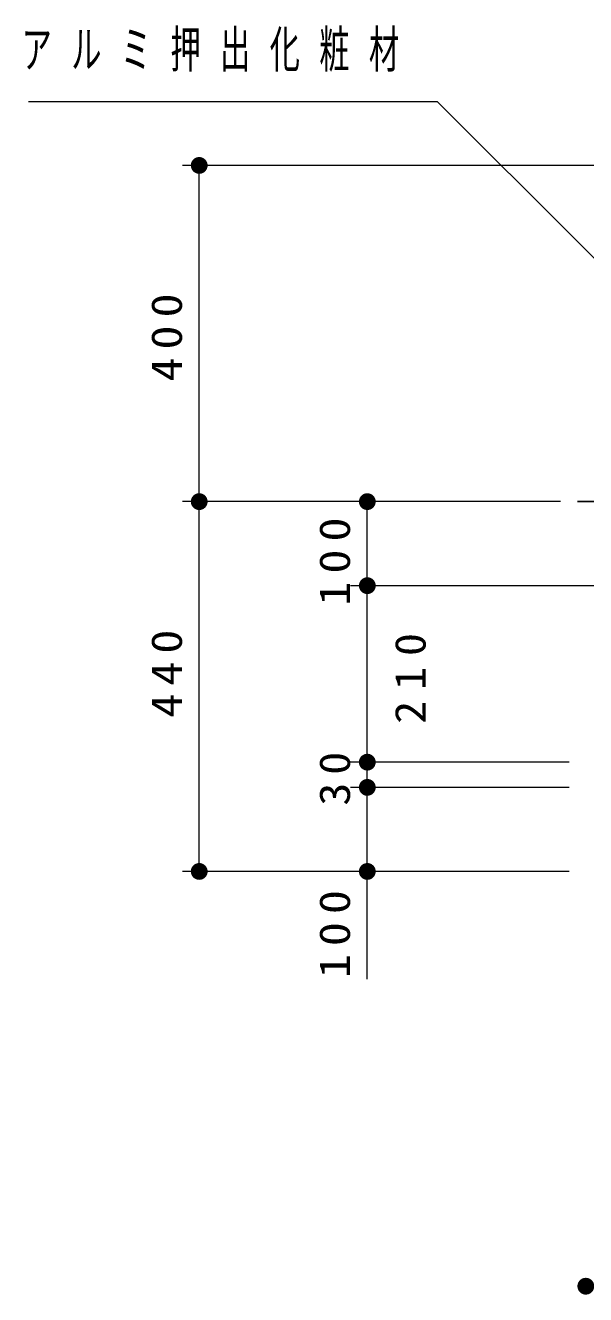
# Model space of a CAD drawing. Units: millimetres on the paper, scale 1:20. Extents: x -365 to 10, y -38 to 257.
# Drawn here: x -150.2 to -116.9, y 64.2 to 139.7 of the extents above; entities that cross this region are included whole.
import ezdxf

# ---------------------------------------------------------------- set-up
doc = ezdxf.new("R2010")
doc.units = ezdxf.units.MM
doc.layers.add('LY_1', color=7, linetype='Continuous', lineweight=25)
doc.styles.add('ＭＳ ゴシック', font='')
doc.styles.get('ＭＳ ゴシック').set_extended_font_data('MS Gothic')

# ---------------------------------------------------------------- blocks, each defined once
blk = doc.blocks.new('filled_dot')
at = {"color": 0, "linetype": 'Continuous', "lineweight": -2, "const_width": 1.25}
blk.add_lwpolyline([(-0.625, 0, 1), (0.625, 0, 1)], format="xyb", close=True, dxfattribs=at)

msp = doc.modelspace()

# ---------------------------------------------------------------- linework, layer by layer
at = {"layer": 'LY_1', "lineweight": 13}
for p, q in [((-116.375, 131.353), (-140.875, 131.353)), ((-139.875, 111.353), (-139.875, 131.353)), ((-118.375, 111.353), (-140.875, 111.353)), ((-139.875, 89.353), (-139.875, 111.353)), ((-129.875, 106.353), (-129.875, 111.353)), ((-114.875, 106.353), (-130.875, 106.353)), ((-129.875, 95.853), (-129.875, 106.353)), ((-117.875, 95.853), (-130.875, 95.853)), ((-129.875, 94.353), (-129.875, 95.853)), ((-117.875, 94.353), (-130.875, 94.353)), ((-129.875, 82.945), (-129.875, 94.353)), ((-117.875, 89.353), (-140.875, 89.353))]:
    msp.add_line(p, q, dxfattribs=at)
at = {"layer": 'LY_1'}
msp.add_line((-117.375, 111.353), (-108.625, 111.353), dxfattribs=at)
at = {"layer": 'LY_1', "lineweight": 13}
msp.add_lwpolyline([(-108.625, 118.106), (-125.699, 135.142), (-150.024, 135.142)], dxfattribs=at)

# ---------------------------------------------------------------- block references
at = {"layer": 'LY_1', "lineweight": 13, "xscale": 0.4, "yscale": 0.4}
for p, rotation in [((-139.875, 131.353), 270), ((-139.875, 111.353), 270), ((-129.875, 111.353), 270), ((-129.875, 106.353), 90), ((-129.875, 106.353), 270), ((-129.875, 95.853), 90), ((-129.875, 95.853), 270), ((-129.875, 94.353), 270), ((-139.875, 89.353), 90), ((-129.875, 89.353), 90)]:
    msp.add_blockref('filled_dot', p, dxfattribs=dict(at, rotation=rotation))
msp.add_blockref('filled_dot', (-116.875, 64.679), dxfattribs=at)

# ---------------------------------------------------------------- texts
at = {"layer": 'LY_1', "insert": (-150.441, 138.142), "char_height": 2.199, "attachment_point": 4, "style": 'ＭＳ ゴシック'}
msp.add_mtext('\\T1.64;\\W0.6;アルミ押出化粧材', dxfattribs=at)
at = {"layer": 'LY_1', "char_height": 1.833, "rotation": 90, "style": 'ＭＳ ゴシック'}
for s, insert, attachment_point in [('\\T1.33;\\W1.15;400', (-140.875, 121.353), 8), ('\\T1.33;\\W1.15;100', (-130.875, 108.025), 8), ('\\T1.33;\\W1.15;440', (-140.875, 101.353), 8), ('\\T1.47;\\W1.1;210', (-126.375, 98.134), 7), ('\\T1.34;\\W1.1;30', (-130.875, 95.103), 8), ('\\T1.33;\\W1.15;100', (-130.875, 85.861), 8)]:
    msp.add_mtext(s, dxfattribs=dict(at, insert=insert, attachment_point=attachment_point))

doc.saveas('drawing.dxf')
